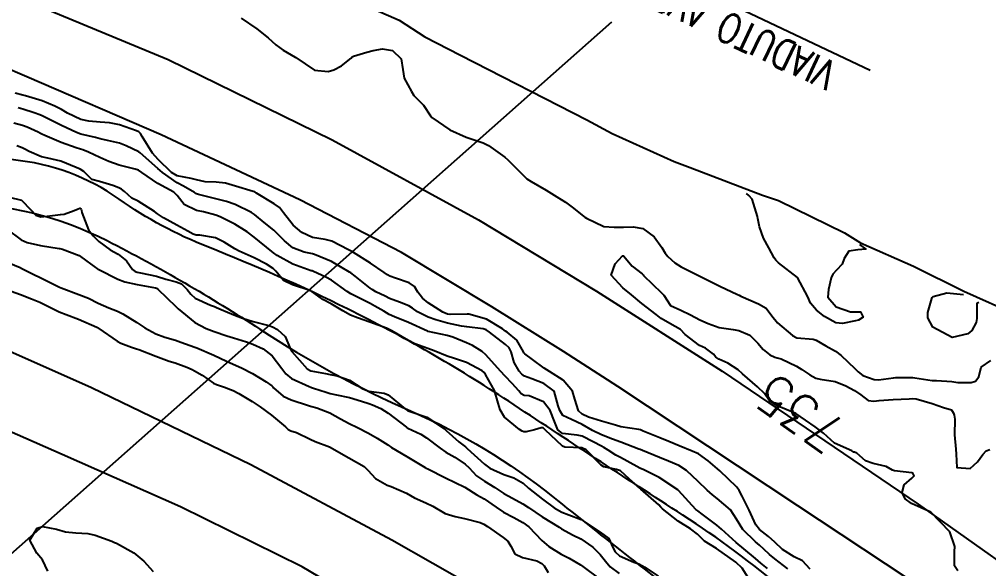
# Model space of a CAD drawing. Header units: metres. Extents: x 307586 to 320046, y 7427249 to 7434250.
# Drawn here: x 316677.3 to 316777.2, y 7433083.5 to 7433140 of the extents above; entities that cross this region are included whole.
import ezdxf
from ezdxf.enums import TextEntityAlignment as Align

# ---------------------------------------------------------------- set-up
doc = ezdxf.new("R2010")
doc.units = ezdxf.units.M
doc.header["$MEASUREMENT"] = 0
for name, color, linetype in [('Area', 45, 'Continuous'), ('Cotas', 45, 'Continuous'), ('Curvas de Nivel 1m', 11, 'Continuous'), ('Curvas de Nivel 5m', 15, 'Continuous'), ('Hidrografia', 140, 'Continuous'), ('TEXTO', 45, 'Continuous'), ('TG', 45, 'Continuous'), ('Vias Primárias', 230, 'Continuous')]:
    doc.layers.add(name, color=color, linetype=linetype)
doc.styles.add('ROMANS', font='romans', dxfattribs={"height": 0.2})
doc.styles.add('Style-STANDARD', font='STANDARD.shx')

msp = doc.modelspace()

# ---------------------------------------------------------------- linework, layer by layer
at = {"layer": 'Area'}
msp.add_polyline3d([(316672.927, 7433155.165, 734.257), (316677.847, 7433153.68, 740.217), (316681.42, 7433152.573, 740.467), (316689.423, 7433150.129, 738.925), (316691.681, 7433149.698, 739.717), (316695.571, 7433148.047, 736.178), (316704.011, 7433145.365, 746.188), (316716.45, 7433139.906, 747.982), (316719.108, 7433138.203, 746.963), (316722.786, 7433136.315, 739.641), (316735.797, 7433129.654, 736.612), (316738.378, 7433128.238, 737.131), (316744.779, 7433125.369, 739.789), (316746.422, 7433124.766, 736.739), (316753.86, 7433121.893, 738.828), (316755.508, 7433121.36, 735.659), (316762.317, 7433118.033, 740.562), (316763.962, 7433117.012, 738.752), (316769.428, 7433114.589, 734.131), (316774.598, 7433112.039, 734.711), (316780.124, 7433109.551, 734.441)], dxfattribs=at)
at = {"layer": 'Curvas de Nivel 1m', "flags": 128}
for points, elevation in [([(316700.195, 7433140.136), (316701.787, 7433139.029), (316702.975, 7433138.108), (316703.766, 7433137.394), (316704.504, 7433136.833), (316705.753, 7433136.106), (316705.803, 7433136.07), (316707.734, 7433134.786), (316709.13, 7433134.631), (316709.735, 7433134.805), (316710.526, 7433135.227), (316711.509, 7433136.002), (316711.628, 7433136.128), (316711.755, 7433136.218), (316713.117, 7433136.629), (316713.761, 7433136.812), (316714.751, 7433136.953), (316715.761, 7433136.783), (316716.653, 7433135.941), (316716.824, 7433134.851), (316716.963, 7433133.938), (316717.709, 7433132.563), (316717.962, 7433132.182), (316718.192, 7433131.923), (316718.945, 7433131.16), (316719.685, 7433130.088), (316719.83, 7433129.899), (316721.664, 7433128.63), (316723.349, 7433127.863), (316723.652, 7433127.769), (316725.111, 7433127.302), (316725.645, 7433127.033), (316727.34, 7433125.813), (316727.629, 7433125.56), (316729.405, 7433123.783), (316729.498, 7433123.678), (316729.601, 7433123.591), (316730.052, 7433123.321), (316731.59, 7433122.427), (316732.703, 7433121.749), (316733.577, 7433121.184), (316734.417, 7433120.573), (316735.477, 7433119.711), (316735.562, 7433119.647), (316735.731, 7433119.538), (316737.548, 7433118.699), (316738.596, 7433118.625), (316739.547, 7433118.619), (316740.548, 7433118.65), (316741.545, 7433118.468), (316742.728, 7433117.628), (316743.522, 7433116.509), (316743.858, 7433115.957), (316744.141, 7433115.611), (316744.853, 7433114.946), (316745.502, 7433114.533), (316747.426, 7433113.571), (316747.492, 7433113.536), (316747.557, 7433113.504), (316749.478, 7433112.532), (316751.291, 7433111.696), (316751.464, 7433111.618), (316751.66, 7433111.518), (316753.455, 7433110.734), (316754.235, 7433110.273), (316754.823, 7433109.479), (316755.432, 7433108.773), (316756.951, 7433107.455), (316757.411, 7433107.245), (316759.076, 7433107.091), (316759.409, 7433107.001), (316760.391, 7433106.422), (316761.397, 7433105.848), (316761.96, 7433105.394), (316763.38, 7433104.071), (316763.729, 7433103.727), (316764.218, 7433103.367), (316765.367, 7433102.928), (316765.817, 7433102.895), (316767.37, 7433103.118), (316767.561, 7433103.136), (316769.37, 7433103.132), (316769.557, 7433103.112), (316771.366, 7433102.843), (316771.803, 7433102.839), (316773.365, 7433102.74), (316773.986, 7433102.629), (316775.364, 7433102.628), (316775.828, 7433102.763), (316776.164, 7433103.222), (316776.379, 7433104.224), (316777.39, 7433104.907)], 734), ([(316758.78, 7433083.425), (316757.978, 7433084.274), (316757.145, 7433084.703), (316755.926, 7433085.462), (316755.16, 7433086.193), (316754.488, 7433086.802), (316753.563, 7433087.494), (316753.18, 7433087.971), (316752.499, 7433089.507), (316751.79, 7433090.941), (316751.488, 7433091.517), (316751.228, 7433091.854), (316749.488, 7433093.538), (316749.255, 7433093.756), (316748.287, 7433094.578), (316747.27, 7433095.286), (316746.643, 7433095.576), (316745.278, 7433096.116), (316744.236, 7433096.559), (316743.286, 7433096.931), (316741.574, 7433097.637), (316741.295, 7433097.764), (316741.137, 7433097.8), (316739.299, 7433098.082), (316738.74, 7433098.23), (316737.307, 7433098.652), (316735.95, 7433099.067), (316735.318, 7433099.369), (316734.909, 7433099.716), (316734.547, 7433100.934), (316734.312, 7433101.725), (316733.36, 7433102.858), (316731.951, 7433103.754), (316731.376, 7433104.105), (316730.171, 7433104.986), (316729.391, 7433105.576), (316729.305, 7433105.695), (316729.269, 7433105.782), (316728.588, 7433106.976), (316727.568, 7433107.808), (316727.414, 7433107.901), (316727.088, 7433108.143), (316725.433, 7433109.138), (316723.645, 7433109.652), (316723.44, 7433109.661), (316721.697, 7433109.62), (316721.44, 7433109.668), (316720.934, 7433109.885), (316719.452, 7433110.839), (316718.859, 7433111.311), (316718.392, 7433111.916), (316718.048, 7433112.501), (316717.472, 7433112.873), (316716.062, 7433113.359), (316715.479, 7433113.582), (316715.243, 7433113.716), (316714.897, 7433113.959), (316713.497, 7433114.908), (316711.758, 7433115.998), (316711.514, 7433116.132), (316711.248, 7433116.27), (316709.524, 7433117.168), (316708.84, 7433117.344), (316707.528, 7433117.553), (316706.415, 7433118.061), (316705.544, 7433118.821), (316704.54, 7433120.085), (316704.114, 7433120.637), (316703.572, 7433121.023), (316701.776, 7433122.118), (316701.584, 7433122.237), (316701.406, 7433122.3), (316699.59, 7433122.839), (316698.572, 7433123.134), (316697.594, 7433123.26), (316696.489, 7433123.286), (316695.596, 7433123.496), (316695.031, 7433123.632), (316693.6, 7433123.901), (316693.022, 7433124.226), (316691.623, 7433125.591), (316691.038, 7433126.246), (316689.972, 7433127.935), (316689.809, 7433128.258), (316689.655, 7433128.419), (316689.39, 7433128.531), (316687.666, 7433129.133), (316686.62, 7433129.349), (316685.67, 7433129.425), (316684.485, 7433129.513), (316683.673, 7433129.703), (316682.288, 7433130.354), (316681.678, 7433130.708), (316680.973, 7433131.078), (316679.692, 7433131.625), (316677.981, 7433132.123), (316677.7, 7433132.186), (316676.889, 7433132.418)], 734), ([(316756.493, 7433083.456), (316755.143, 7433084.485), (316754.593, 7433084.924), (316754.013, 7433085.487), (316753.574, 7433085.91), (316753.16, 7433086.236), (316751.833, 7433087.513), (316751.189, 7433088.57), (316750.572, 7433089.526), (316749.214, 7433090.679), (316748.73, 7433091.059), (316748.161, 7433091.556), (316747.236, 7433092.457), (316746.046, 7433093.582), (316745.258, 7433094.085), (316744.199, 7433094.542), (316743.266, 7433094.922), (316741.525, 7433095.637), (316741.274, 7433095.728), (316741.144, 7433095.772), (316739.281, 7433096.49), (316738.429, 7433096.818), (316737.288, 7433097.239), (316736.363, 7433097.699), (316735.302, 7433098.321), (316734.2, 7433098.836), (316733.316, 7433099.252), (316732.989, 7433099.743), (316732.828, 7433100.245), (316732.433, 7433101.749), (316731.355, 7433102.533), (316730.115, 7433103.019), (316729.366, 7433103.292), (316729.073, 7433103.489), (316728.796, 7433103.789), (316728.287, 7433104.707), (316727.989, 7433105.801), (316727.794, 7433106.201), (316727.4, 7433106.555), (316725.768, 7433107.826), (316725.416, 7433108.054), (316725.102, 7433108.15), (316723.42, 7433108.351), (316722.865, 7433108.422), (316721.426, 7433108.745), (316720.231, 7433109.092), (316719.435, 7433109.36), (316718.325, 7433109.917), (316717.815, 7433110.293), (316717.449, 7433110.536), (316716.498, 7433110.894), (316715.456, 7433111.287), (316715.003, 7433111.501), (316714.043, 7433111.971), (316713.676, 7433112.188), (316713.467, 7433112.346), (316711.905, 7433113.569), (316711.482, 7433113.905), (316711.349, 7433114.001), (316709.499, 7433115.08), (316707.736, 7433115.82), (316707.51, 7433115.88), (316706.664, 7433116.058), (316705.517, 7433116.491), (316704.64, 7433117.199), (316703.746, 7433118.097), (316703.536, 7433118.291), (316702.565, 7433119.092), (316701.56, 7433119.906), (316701.239, 7433120.123), (316699.571, 7433120.948), (316698.671, 7433121.25), (316697.576, 7433121.523), (316695.774, 7433121.995), (316695.581, 7433122.039), (316695.48, 7433122.09), (316695.361, 7433122.193), (316694.23, 7433122.851), (316693.592, 7433123.168), (316692.087, 7433124.235), (316691.609, 7433124.653), (316689.772, 7433126.259), (316689.634, 7433126.362), (316688.348, 7433126.988), (316687.643, 7433127.254), (316686.415, 7433127.532), (316685.647, 7433127.723), (316685.178, 7433127.847), (316683.651, 7433128.197), (316683.227, 7433128.344), (316681.66, 7433129.074), (316680.243, 7433129.799), (316679.67, 7433130.084), (316679.46, 7433130.173), (316678.872, 7433130.392), (316677.678, 7433130.762), (316677.214, 7433130.881)], 733), ([(316754.401, 7433083.481), (316753.686, 7433084.04), (316753.143, 7433084.506), (316751.958, 7433085.512), (316751.159, 7433086.167), (316749.643, 7433087.535), (316749.179, 7433087.953), (316747.668, 7433089.091), (316747.201, 7433089.415), (316747.015, 7433089.572), (316745.222, 7433091.51), (316745.189, 7433091.557), (316745.148, 7433091.591), (316743.241, 7433092.857), (316741.657, 7433093.636), (316741.255, 7433093.803), (316740.917, 7433093.982), (316739.265, 7433094.903), (316738.766, 7433095.166), (316737.985, 7433095.679), (316737.531, 7433095.942), (316737.277, 7433096.068), (316736.445, 7433096.534), (316735.287, 7433097.122), (316734.782, 7433097.212), (316733.289, 7433097.367), (316732.801, 7433097.745), (316732.438, 7433098.616), (316732, 7433099.753), (316731.332, 7433100.655), (316729.844, 7433101.268), (316729.338, 7433101.304), (316729.034, 7433101.479), (316728.793, 7433101.788), (316728.091, 7433102.536), (316727.358, 7433103.291), (316726.904, 7433103.815), (316725.388, 7433105.488), (316724.994, 7433105.836), (316724.001, 7433106.453), (316723.402, 7433106.719), (316721.987, 7433107.294), (316721.409, 7433107.482), (316719.437, 7433107.875), (316719.413, 7433107.884), (316719.38, 7433107.9), (316717.426, 7433108.809), (316715.982, 7433109.397), (316715.438, 7433109.641), (316714.86, 7433109.959), (316713.961, 7433110.486), (316713.451, 7433110.756), (316711.948, 7433111.505), (316711.461, 7433111.761), (316711.104, 7433112.004), (316709.474, 7433113.147), (316708.903, 7433113.455), (316707.64, 7433114.048), (316707.484, 7433114.116), (316707.395, 7433114.14), (316705.494, 7433114.819), (316703.895, 7433115.706), (316703.511, 7433115.959), (316703.327, 7433116.102), (316701.528, 7433117.586), (316700.802, 7433118.127), (316699.545, 7433118.93), (316698.032, 7433119.686), (316697.558, 7433119.86), (316696.313, 7433120.183), (316695.564, 7433120.347), (316694.316, 7433120.954), (316693.58, 7433121.881), (316693.243, 7433122.223), (316691.592, 7433123.113), (316689.938, 7433124.257), (316689.606, 7433124.471), (316689.271, 7433124.602), (316687.614, 7433125), (316686.56, 7433125.359), (316685.625, 7433125.784), (316684.443, 7433126.328), (316683.859, 7433126.561), (316683.636, 7433126.635), (316683.195, 7433126.787), (316681.643, 7433127.341), (316679.976, 7433128.05), (316679.651, 7433128.192), (316679.524, 7433128.255), (316679.277, 7433128.386), (316678.154, 7433128.899), (316677.66, 7433129.08), (316676.76, 7433129.321)], 732), ([(316752.943, 7433081.664), (316751.783, 7433083.513), (316751.139, 7433084.129), (316749.153, 7433085.54), (316747.9, 7433086.299), (316747.167, 7433087.009), (316746.463, 7433087.577), (316745.184, 7433088.349), (316743.566, 7433089.615), (316743.396, 7433089.808), (316743.207, 7433090.049), (316741.355, 7433091.639), (316741.225, 7433091.757), (316740.189, 7433092.701), (316739.251, 7433093.543), (316738.848, 7433093.666), (316737.532, 7433093.962), (316737.257, 7433094.119), (316735.729, 7433095.705), (316735.275, 7433095.906), (316733.511, 7433095.972), (316733.276, 7433096.07), (316731.488, 7433097.758), (316731.296, 7433097.956), (316731.082, 7433097.976), (316730.405, 7433097.769), (316729.52, 7433097.548), (316729.291, 7433097.554), (316729.118, 7433097.609), (316728.837, 7433097.787), (316727.312, 7433099.07), (316726.839, 7433099.815), (316726.653, 7433100.493), (316726.27, 7433101.821), (316725.359, 7433103.447), (316725.199, 7433103.67), (316724.995, 7433103.836), (316723.375, 7433104.677), (316722.146, 7433105.108), (316721.385, 7433105.33), (316720.063, 7433105.893), (316719.395, 7433106.145), (316718.084, 7433106.604), (316717.403, 7433106.949), (316715.711, 7433107.947), (316715.415, 7433108.103), (316715.154, 7433108.217), (316713.426, 7433108.829), (316712.15, 7433109.275), (316711.436, 7433109.556), (316710.652, 7433110.008), (316709.45, 7433110.732), (316708.598, 7433111.177), (316707.462, 7433111.998), (316707.36, 7433112.051), (316705.469, 7433112.692), (316704.532, 7433113.142), (316703.759, 7433114.096), (316703.487, 7433114.364), (316702.791, 7433114.809), (316701.503, 7433115.464), (316699.977, 7433116.135), (316699.515, 7433116.382), (316698.436, 7433117.07), (316697.526, 7433117.504), (316695.933, 7433117.782), (316695.529, 7433117.807), (316695.226, 7433117.891), (316694.673, 7433118.203), (316693.542, 7433118.823), (316692.193, 7433119.594), (316691.559, 7433120.002), (316691.259, 7433120.243), (316689.573, 7433121.306), (316688.914, 7433121.607), (316688.156, 7433122.281), (316687.84, 7433122.541), (316687.587, 7433122.661), (316686.965, 7433122.921), (316685.593, 7433123.305), (316684.796, 7433123.523), (316683.985, 7433124.334), (316683.607, 7433124.58), (316683.191, 7433124.762), (316681.619, 7433125.408), (316680.271, 7433125.726), (316679.625, 7433125.844), (316678.342, 7433126.399), (316677.883, 7433126.654), (316677.637, 7433126.779), (316677.065, 7433126.99)], 731), ([(316763.863, 7433116.84), (316764.512, 7433116.369), (316763.678, 7433116.295), (316762.778, 7433116.13), (316762.294, 7433115.392), (316762.089, 7433114.812), (316761.501, 7433114.177), (316761.106, 7433113.795), (316760.941, 7433113.406), (316760.687, 7433112.196), (316760.599, 7433111.409), (316761.453, 7433110.42), (316762.937, 7433109.896), (316763.448, 7433109.911), (316763.974, 7433109.898), (316764.241, 7433109.368), (316763.76, 7433109.053), (316763.437, 7433108.974), (316762.126, 7433108.699), (316761.433, 7433108.764), (316760.27, 7433109.412), (316759.449, 7433110.077), (316758.825, 7433110.798), (316758.532, 7433111.434), (316757.493, 7433113.45), (316755.508, 7433114.963), (316755.245, 7433115.209), (316755.065, 7433115.477), (316754.525, 7433116.487), (316753.966, 7433117.494), (316753.55, 7433118.646), (316753.377, 7433119.502), (316753.346, 7433119.722), (316752.821, 7433121.508), (316752.457, 7433121.89), (316752.213, 7433122.07)], 734), ([(316676.278, 7433121.717), (316677.568, 7433121.405), (316678.5, 7433120.396), (316679.019, 7433119.86), (316679.546, 7433119.675), (316680.188, 7433119.732), (316681.556, 7433119.917), (316681.967, 7433119.946), (316682.964, 7433120.346), (316683.386, 7433120.52), (316683.565, 7433120.56), (316683.704, 7433120.478), (316683.744, 7433120.337), (316683.783, 7433120.113), (316684.459, 7433118.326), (316684.937, 7433117.729), (316685.521, 7433117.151), (316686.679, 7433116.298), (316687.506, 7433115.848), (316688.361, 7433115.142), (316688.972, 7433114.268), (316689.257, 7433114.039), (316689.48, 7433113.972), (316689.81, 7433113.926), (316691.476, 7433113.579), (316692.431, 7433113.273), (316693.471, 7433112.989), (316694.043, 7433112.785), (316694.617, 7433112.203), (316694.996, 7433111.734), (316695.454, 7433111.32), (316697.017, 7433110.605), (316697.446, 7433110.451), (316697.645, 7433110.367), (316698.109, 7433110.16), (316699.435, 7433109.602), (316700.321, 7433109.24), (316701.425, 7433108.896), (316703.027, 7433108.495), (316703.417, 7433108.346), (316703.912, 7433108.093), (316704.702, 7433107.377), (316705.273, 7433106.072), (316705.389, 7433105.835), (316706.976, 7433104.054), (316707.361, 7433103.847), (316708.879, 7433103.548), (316709.357, 7433103.451), (316710.06, 7433103.309), (316711.352, 7433102.864), (316712.701, 7433101.986), (316713.34, 7433101.724), (316714.903, 7433101.521), (316715.337, 7433101.359), (316717.085, 7433099.932), (316717.32, 7433099.765), (316717.582, 7433099.663), (316719.31, 7433099.06), (316721.076, 7433097.882), (316721.291, 7433097.697), (316722.607, 7433096.539), (316723.275, 7433096.018), (316723.361, 7433095.946), (316723.453, 7433095.857), (316725.249, 7433094.225), (316725.789, 7433093.825), (316727.236, 7433093.159), (316728.277, 7433092.833), (316729.23, 7433092.27), (316729.788, 7433091.774), (316731.212, 7433090.638), (316732.42, 7433089.748), (316733.196, 7433089.29), (316733.911, 7433089.01), (316735.185, 7433088.529), (316736.424, 7433087.697), (316737.168, 7433087.225), (316738.054, 7433086.569), (316738.464, 7433085.67), (316738.69, 7433085.209), (316739.144, 7433084.785), (316740.632, 7433084.151), (316741.136, 7433083.97), (316741.77, 7433083.634), (316743.119, 7433082.714)], 731), ([(316676.03, 7433118.425), (316677.522, 7433117.305), (316678.146, 7433117.028), (316679.517, 7433116.747), (316681.452, 7433116.423), (316681.513, 7433116.417), (316681.786, 7433116.357), (316683.503, 7433115.689), (316684.296, 7433115.129), (316685.422, 7433114.311), (316685.461, 7433114.289), (316685.483, 7433114.278), (316685.529, 7433114.263), (316687.473, 7433113.277), (316688.188, 7433112.997), (316689.468, 7433112.729), (316691.346, 7433112.359), (316691.464, 7433112.323), (316691.607, 7433112.239), (316693.445, 7433110.461), (316693.565, 7433110.339), (316693.684, 7433110.216), (316695.422, 7433108.802), (316696.572, 7433108.178), (316697.41, 7433107.867), (316698.694, 7433107.439), (316699.404, 7433107.224), (316700.722, 7433106.805), (316701.397, 7433106.562), (316702.44, 7433106.11), (316703.382, 7433105.391), (316704.38, 7433104.085), (316704.797, 7433103.518), (316705.353, 7433103.053), (316707.179, 7433102.217), (316707.344, 7433102.142), (316707.412, 7433102.118), (316707.632, 7433102.046), (316708.938, 7433101.625), (316709.338, 7433101.509), (316709.995, 7433101.354), (316711.334, 7433101.078), (316712.59, 7433100.728), (316713.328, 7433100.464), (316713.69, 7433100.338), (316714.577, 7433099.961), (316715.316, 7433099.487), (316717.197, 7433098.028), (316717.293, 7433097.959), (316717.345, 7433097.929), (316718.682, 7433097.304), (316719.283, 7433096.942), (316720.666, 7433095.886), (316721.267, 7433095.479), (316722.178, 7433094.952), (316723.249, 7433094.244), (316723.653, 7433093.854), (316724.424, 7433093.031), (316725.23, 7433092.493), (316726.307, 7433091.819), (316727.217, 7433091.207), (316728.129, 7433090.713), (316729.207, 7433090.142), (316729.761, 7433089.774), (316731.189, 7433088.809), (316732.917, 7433087.743), (316733.171, 7433087.584), (316734.382, 7433086.939), (316735.161, 7433086.557), (316736.394, 7433085.698), (316737.145, 7433084.936), (316737.693, 7433084.236), (316738.188, 7433083.674), (316739.123, 7433082.97)], 732), ([(316675.495, 7433115.241), (316677.435, 7433114.459), (316677.483, 7433114.438), (316677.537, 7433114.409), (316678.841, 7433113.754), (316679.474, 7433113.454), (316681.327, 7433112.498), (316681.464, 7433112.429), (316681.636, 7433112.358), (316683.456, 7433111.684), (316684.44, 7433111.313), (316685.448, 7433110.783), (316686.564, 7433110.299), (316687.438, 7433109.988), (316688.005, 7433109.711), (316689.421, 7433108.801), (316690.246, 7433108.252), (316691.407, 7433107.623), (316692.331, 7433107.303), (316693.401, 7433107), (316693.98, 7433106.792), (316695.394, 7433106.27), (316695.616, 7433106.188), (316697.382, 7433105.453), (316698.68, 7433104.844), (316699.368, 7433104.511), (316700.224, 7433104.131), (316701.357, 7433103.57), (316702.745, 7433102.71), (316703.345, 7433102.274), (316703.431, 7433102.185), (316703.503, 7433102.098), (316704.493, 7433101.241), (316705.331, 7433100.844), (316707.101, 7433100.277), (316707.324, 7433100.206), (316707.45, 7433100.174), (316707.99, 7433100.04), (316709.315, 7433099.502), (316710.406, 7433098.91), (316711.299, 7433098.416), (316712.166, 7433097.991), (316713.287, 7433097.421), (316714.204, 7433096.888), (316715.275, 7433096.201), (316715.674, 7433095.946), (316717.259, 7433095.01), (316719.122, 7433093.902), (316719.196, 7433093.854), (316719.242, 7433093.828), (316719.392, 7433093.747), (316721.232, 7433092.805), (316723.223, 7433091.86), (316724.463, 7433091.089), (316725.211, 7433090.657), (316726.437, 7433089.818), (316727.195, 7433089.306), (316728.255, 7433088.726), (316729.18, 7433088.225), (316729.795, 7433087.774), (316731.159, 7433086.39), (316731.885, 7433085.753), (316733.145, 7433084.952), (316733.954, 7433084.541), (316735.135, 7433083.874), (316735.363, 7433083.708), (316737.113, 7433082.387)], 733), ([(316675.52, 7433112.372), (316677.452, 7433111.673), (316678.59, 7433111.248), (316679.441, 7433110.898), (316680.46, 7433110.37), (316681.436, 7433109.894), (316682.146, 7433109.639), (316683.425, 7433109.152), (316685.324, 7433108.311), (316685.38, 7433108.278), (316685.412, 7433108.26), (316685.528, 7433108.192), (316687.399, 7433106.879), (316687.786, 7433106.673), (316688.88, 7433106.268), (316689.39, 7433106.095), (316689.635, 7433106.012), (316691.379, 7433105.332), (316692.765, 7433104.833), (316693.369, 7433104.639), (316694.583, 7433104.202), (316695.121, 7433103.954), (316695.359, 7433103.841), (316696.158, 7433103.379), (316697.347, 7433102.58), (316697.623, 7433102.443), (316698.468, 7433102.153), (316699.091, 7433101.895), (316699.34, 7433101.799), (316699.957, 7433101.513), (316701.328, 7433100.676), (316702.15, 7433100.112), (316703.31, 7433099.264), (316704.743, 7433098.078), (316705.007, 7433097.791), (316705.289, 7433097.656), (316705.871, 7433097.48), (316707.281, 7433096.811), (316707.813, 7433096.576), (316709.273, 7433096.02), (316711.256, 7433094.893), (316712.834, 7433093.984), (316713.239, 7433093.605), (316714.016, 7433092.753), (316715.224, 7433092.08), (316715.617, 7433091.946), (316717.216, 7433091.23), (316718.045, 7433090.751), (316719.206, 7433090.237), (316719.923, 7433089.893), (316721.192, 7433089.162), (316722.217, 7433088.84), (316723.185, 7433088.651), (316724.784, 7433088.23), (316725.176, 7433088.056), (316725.538, 7433087.826), (316727.162, 7433086.674), (316727.644, 7433086.289), (316727.971, 7433085.798), (316728.356, 7433085.003), (316729.141, 7433084.622), (316730.623, 7433084.28), (316731.135, 7433084.004), (316731.402, 7433083.757), (316731.79, 7433083.086)], 734), ([(316776.153, 7433110.88), (316775.936, 7433110.747), (316775.952, 7433109.225), (316775.867, 7433108.795), (316775.424, 7433107.968), (316775.017, 7433107.638), (316773.413, 7433107.26), (316771.428, 7433108.319), (316770.902, 7433109.285), (316770.907, 7433109.827), (316771.326, 7433111.281), (316771.364, 7433111.382), (316771.466, 7433111.486), (316772.869, 7433111.869), (316774.563, 7433111.7)], 734)]:
    msp.add_lwpolyline(points, dxfattribs=dict(at, elevation=elevation))
at = {"layer": 'Curvas de Nivel 5m', "elevation": 735, "flags": 128}
for points in [[(316773.997, 7433083.247), (316773.654, 7433083.768), (316773.649, 7433085.253), (316773.671, 7433085.766), (316773.173, 7433087.26), (316771.203, 7433089.28), (316769.212, 7433090.196), (316768.568, 7433090.662), (316768.253, 7433091.315), (316768.456, 7433092.09), (316769.245, 7433092.793), (316769.508, 7433093.038), (316769.35, 7433093.299), (316769.253, 7433093.325), (316767.464, 7433093.536), (316767.256, 7433093.609), (316766.595, 7433094.001), (316765.262, 7433094.306), (316764.488, 7433094.584), (316763.584, 7433095.375), (316763.342, 7433095.447), (316763.274, 7433095.477), (316763.064, 7433095.594), (316761.283, 7433096.378), (316760.145, 7433097.411), (316759.303, 7433098.079), (316757.323, 7433099.45), (316755.331, 7433100.25), (316754.595, 7433100.74), (316754.073, 7433101.489), (316753.353, 7433102.189), (316751.805, 7433103.516), (316751.377, 7433103.937), (316750.289, 7433104.625), (316749.388, 7433105.037), (316749.083, 7433105.238), (316748.818, 7433105.549), (316747.992, 7433106.154), (316747.401, 7433106.424), (316745.913, 7433107.585), (316745.421, 7433108.1), (316744.335, 7433108.7), (316743.437, 7433109.23), (316742.911, 7433109.625), (316741.454, 7433110.775), (316740.391, 7433111.651), (316739.474, 7433112.389), (316738.281, 7433113.678), (316738.689, 7433114.856), (316739.466, 7433115.661), (316739.513, 7433115.674), (316739.566, 7433115.659), (316740.45, 7433114.598), (316741.495, 7433113.816), (316741.569, 7433113.715), (316741.628, 7433113.639), (316743.467, 7433111.87), (316743.704, 7433111.616), (316744.411, 7433110.564), (316745.448, 7433110.065), (316746.457, 7433109.58), (316747.436, 7433109.097), (316748.275, 7433108.713), (316749.424, 7433108.28), (316750.861, 7433108.086), (316751.42, 7433108), (316752.583, 7433107.508), (316753.405, 7433106.678), (316753.928, 7433106.021), (316754.642, 7433105.481), (316755.142, 7433105.225), (316755.39, 7433105.17), (316755.787, 7433105.068), (316757.381, 7433104.298), (316757.909, 7433103.973), (316758.739, 7433103.43), (316759.368, 7433103.091), (316759.802, 7433102.98), (316761.363, 7433102.752), (316762.443, 7433102.303), (316763.349, 7433101.796), (316764.002, 7433101.37), (316764.756, 7433100.778), (316765.336, 7433100.703), (316765.905, 7433100.776), (316767.338, 7433100.866), (316768.992, 7433100.958), (316769.34, 7433100.979), (316769.686, 7433100.95), (316771.335, 7433100.485), (316772.532, 7433100.067), (316773.329, 7433099.829), (316773.556, 7433099.487), (316773.629, 7433099.255), (316773.7, 7433098.871), (316773.663, 7433097.254), (316773.789, 7433095.763), (316773.809, 7433095.252), (316773.883, 7433093.875), (316775.258, 7433093.77), (316776.032, 7433094.456), (316776.558, 7433095.217), (316776.903, 7433095.587), (316777.278, 7433095.751)], [(316680.278, 7433083.202), (316679.723, 7433084.374), (316679.133, 7433085.075), (316678.414, 7433086.391), (316679.165, 7433087.628), (316679.732, 7433087.809), (316681.165, 7433087.539), (316682.074, 7433087.258), (316683.161, 7433087.163), (316684.375, 7433087.104), (316685.159, 7433086.911), (316686.854, 7433086.293), (316687.151, 7433086.176), (316687.355, 7433086.082), (316689.135, 7433085.096), (316690.157, 7433084.25), (316691.112, 7433083.177)]]:
    msp.add_lwpolyline(points, dxfattribs=at)
at = {"layer": 'Hidrografia', "elevation": 735.418}
msp.add_lwpolyline([(316756.171, 7433081.216, 0.03125), (316745.665, 7433088.989, -0.001988), (316727.736, 7433100.696, 0.031057), (316711.14, 7433110.206, 0.020744), (316696.743, 7433116.579, -0.059687), (316687.618, 7433121.499, 0.129981), (316676.723, 7433125.541, 0.093097), (316672.365, 7433125.152, 0.000251), (316668.785, 7433124.142, -0.194607), (316663.805, 7433124.686, 0.037486), (316655.541, 7433128.359, 0.296032), (316652.584, 7433127.66, -0.528813), (316650.717, 7433127.971, -0.043543), (316649.316, 7433131.857, 0.228257), (316645.658, 7433136.132, -0.018515), (316638.258, 7433139.718, 0.132928), (316629.386, 7433141.739, -0.108112), (316621.915, 7433143.06, 0.03226), (316619.785, 7433143.78, 0.053457), (316606.322, 7433145.879, -0.062648), (316594.716, 7433147.907, 0.0152), (316579.697, 7433152.026, 0.000472)], format="xyb", dxfattribs=at)
at = {"layer": 'Hidrografia'}
msp.add_lwpolyline([(316584.832, 7433144.55, -0.044579), (316598.606, 7433141.985, 0.02465), (316610.605, 7433139.252, -0.000282), (316622.901, 7433137.076, -0.04343), (316638.567, 7433132.866, -0.121983), (316642.38, 7433130.301, 0.109183), (316648.839, 7433125.715, -0.073854), (316653.43, 7433122.917, 0.0955), (316659.345, 7433119.652, 0.168728), (316663.158, 7433119.73, -0.089297), (316670.56, 7433121.051, -0.118156), (316686.367, 7433117.237, -0.026719), (316702.118, 7433108.105, 0.0417), (316717.704, 7433099.681, -0.065533), (316732.256, 7433090.898, 0.004261), (316748.157, 7433078.42, -0.027248)], format="xyb", dxfattribs=at)
at = {"layer": 'TEXTO'}
for p, q in [((316764.977, 7433134.728), (316707.078, 7433162.19)), ((316564.421, 7432985.864), (316738.342, 7433139.73))]:
    msp.add_line(p, q, dxfattribs=at)
at = {"layer": 'Vias Primárias', "elevation": 734.414}
msp.add_lwpolyline([(316352.56, 7433166.639), (316378.58, 7433170.981), (316402.939, 7433174.361), (316426.989, 7433176.921), (316453.641, 7433178.83), (316484.063, 7433179.7), (316511.583, 7433178.659), (316523.933, 7433177.843), (316543.984, 7433174.573), (316569.571, 7433169.66), (316602.954, 7433162.825), (316632.982, 7433155.875), (316655.098, 7433150.186), (316679.483, 7433141.311), (316692.672, 7433135.854), (316709.555, 7433127.6), (316724.616, 7433119.381), (316736.772, 7433112.026), (316749.712, 7433103.798), (316769.904, 7433090.117), (316785.338, 7433079.212), (316813.392, 7433057.447)], dxfattribs=at)
msp.add_lwpolyline([(316352.56, 7433166.639), (316378.58, 7433170.981), (316402.939, 7433174.361), (316426.989, 7433176.921), (316453.641, 7433178.83), (316484.063, 7433179.7), (316511.583, 7433178.659), (316523.933, 7433177.843), (316543.984, 7433174.573), (316569.571, 7433169.66), (316602.954, 7433162.825), (316632.982, 7433155.875), (316655.098, 7433150.186), (316679.483, 7433141.311), (316692.672, 7433135.854), (316709.555, 7433127.6), (316724.616, 7433119.381), (316736.772, 7433112.026), (316749.712, 7433103.798), (316769.904, 7433090.117), (316785.338, 7433079.212), (316813.392, 7433057.447)], dxfattribs=at)
at = {"layer": 'Vias Primárias'}
msp.add_lwpolyline([(316771.02, 7433081.014), (316757.506, 7433089.935), (316738.976, 7433102.23), (316733.385, 7433105.834), (316725.982, 7433110.411), (316716.691, 7433116), (316706.218, 7433121.415), (316691.931, 7433128.116), (316678.118, 7433134.089), (316669.922, 7433137.584), (316658.239, 7433141.866), (316646.376, 7433145.154), (316632.068, 7433148.712), (316598.929, 7433156.275), (316568.51, 7433162.967)], dxfattribs=at)
msp.add_lwpolyline([(316771.02, 7433081.014), (316757.506, 7433089.935), (316738.976, 7433102.23), (316733.385, 7433105.834), (316725.982, 7433110.411), (316716.691, 7433116), (316706.218, 7433121.415), (316691.931, 7433128.116), (316678.118, 7433134.089), (316669.922, 7433137.584), (316658.239, 7433141.866), (316646.376, 7433145.154), (316632.068, 7433148.712), (316598.929, 7433156.275), (316568.51, 7433162.967)], dxfattribs=at)
for points in [[(316589.53, 7433134.553), (316612.007, 7433129.112), (316625.711, 7433125.002), (316643.02, 7433119.225), (316658.136, 7433113.441), (316671.361, 7433108.038), (316684.78, 7433102.102), (316701.174, 7433094.209), (316715.682, 7433086.426), (316724.144, 7433081.627), (316731.363, 7433077.35), (316742.65, 7433070.223), (316754.291, 7433062.281), (316766.191, 7433053.972), (316784.361, 7433040.262), (316795.999, 7433030.366), (316803.218, 7433023.512), (316817.835, 7433010.403), (316828.755, 7432998.814), (316840.806, 7432985.588), (316847.308, 7432978.107), (316858.528, 7432964.957), (316867.899, 7432952.077), (316875.835, 7432941.34, 0.003565)], [(316589.53, 7433134.553), (316612.007, 7433129.112), (316625.711, 7433125.002), (316643.02, 7433119.225), (316658.136, 7433113.441), (316671.361, 7433108.038), (316684.78, 7433102.102), (316701.174, 7433094.209), (316715.682, 7433086.426), (316724.144, 7433081.627), (316731.363, 7433077.35), (316742.65, 7433070.223), (316754.291, 7433062.281), (316766.191, 7433053.972), (316784.361, 7433040.262), (316795.999, 7433030.366), (316803.218, 7433023.512), (316817.835, 7433010.403), (316828.755, 7432998.814), (316840.806, 7432985.588), (316847.308, 7432978.107), (316858.528, 7432964.957), (316867.899, 7432952.077), (316875.835, 7432941.34, 0.003565)], [(316726.301, 7433071.937), (316706.477, 7433083.664), (316693.932, 7433089.847), (316681.747, 7433095.218), (316666.195, 7433102.039, 0.019741), (316643.725, 7433110.854, 0.015676), (316604.171, 7433123.221, 0.028846), (316556.886, 7433133.497, 0.00243)], [(316726.301, 7433071.937), (316706.477, 7433083.664), (316693.932, 7433089.847), (316681.747, 7433095.218), (316666.195, 7433102.039, 0.019741), (316643.725, 7433110.854, 0.015676), (316604.171, 7433123.221, 0.028846), (316556.886, 7433133.497, 0.00243)]]:
    msp.add_lwpolyline(points, format="xyb", dxfattribs=at)

# ---------------------------------------------------------------- texts
at = {"layer": 'Cotas', "style": 'Style-STANDARD'}
msp.add_text('735', height=4, rotation=144.67257, dxfattribs=at).set_placement((316757.725, 7433099.431, 735), align=Align.MIDDLE_CENTER)
at = {"layer": 'TG', "style": 'ROMANS', "width": 0.8}
msp.add_text('VIADUTO AVENIDA AFRIED KRUPP', height=3, rotation=154.62436, dxfattribs=at).set_placement((316761.722, 7433135.388, 754.747))

doc.saveas('drawing.dxf')
